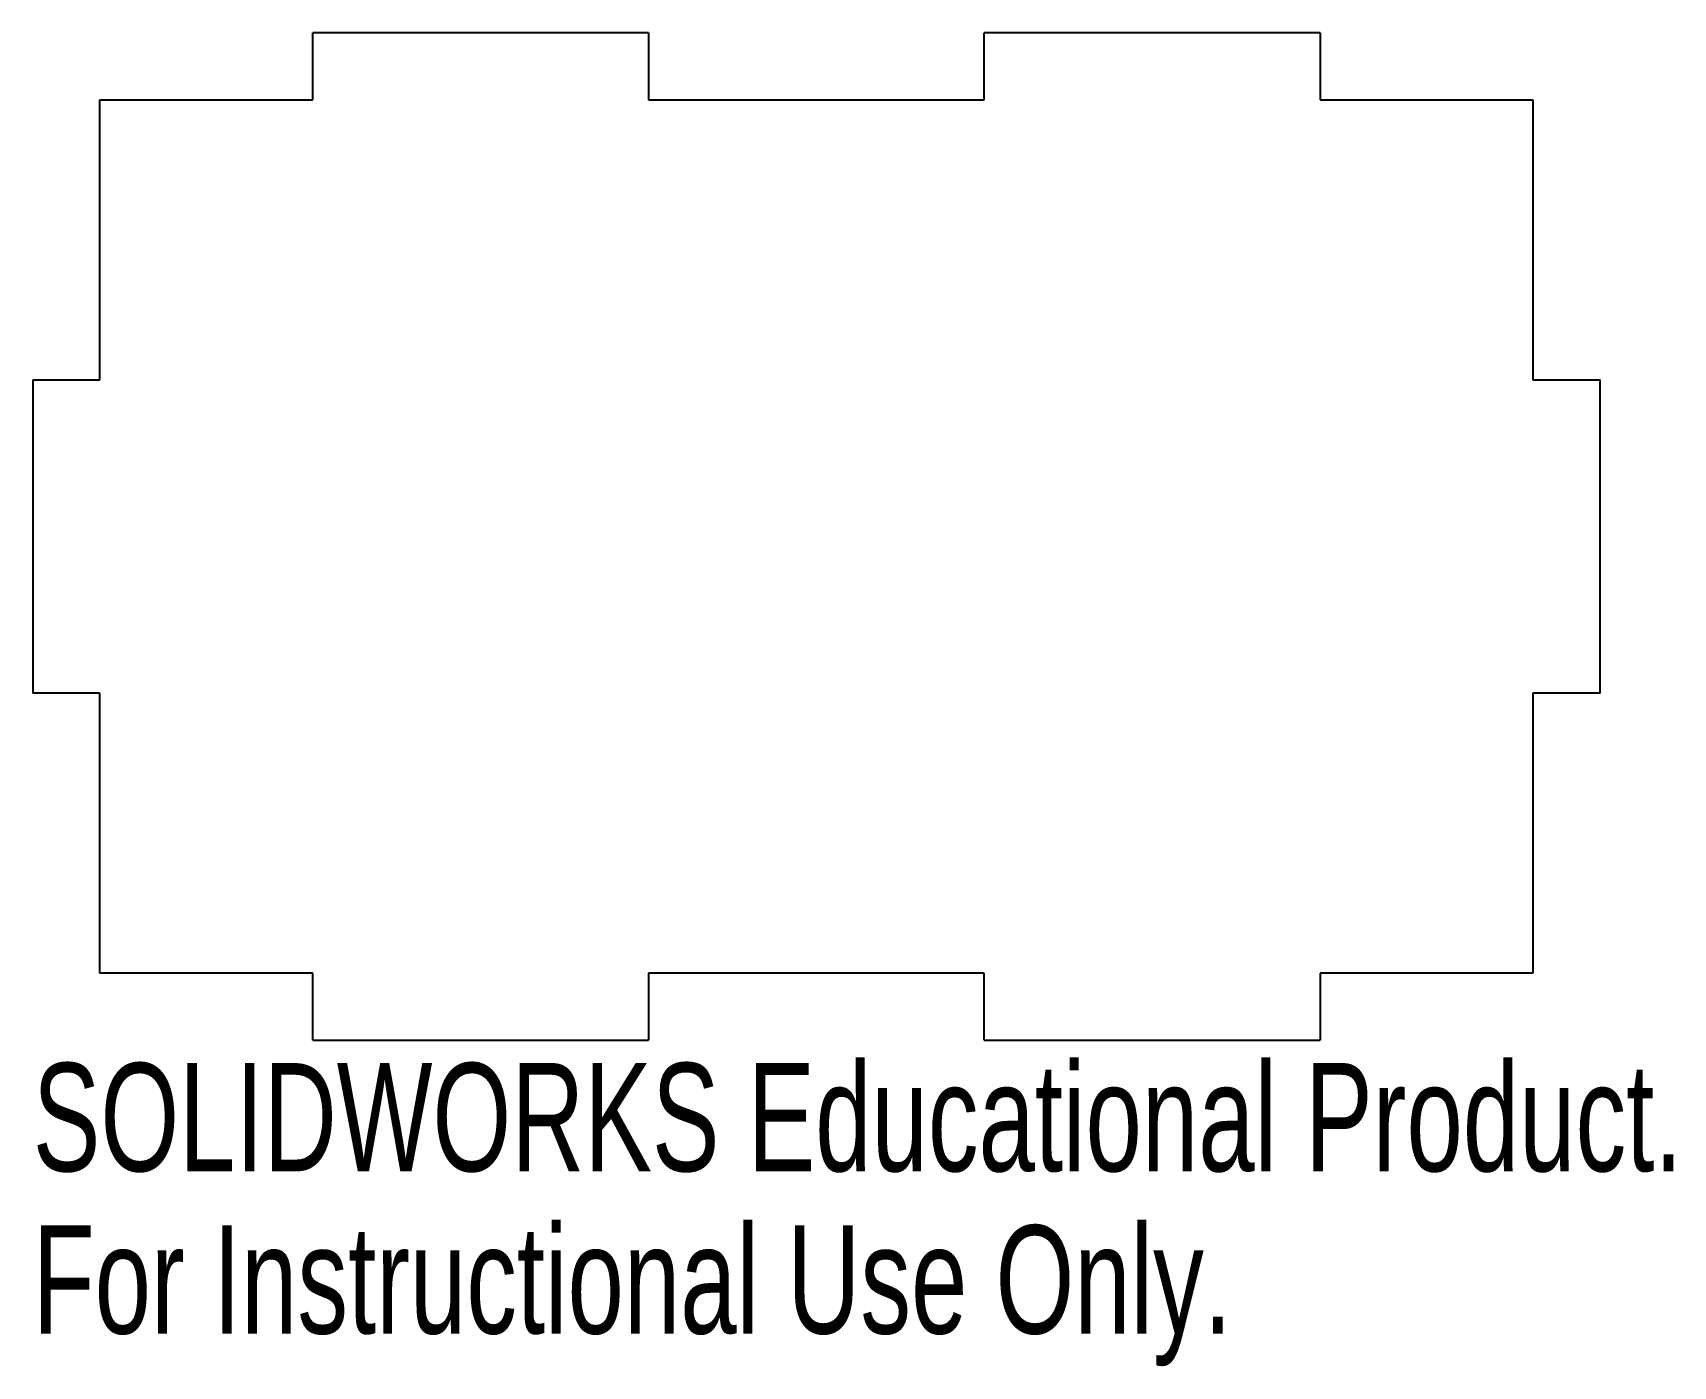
# Model space of a CAD drawing. Header units: millimetres. Extents: x 0 to 73.3, y -14.6 to 45.
import ezdxf

# ---------------------------------------------------------------- set-up
doc = ezdxf.new("R2010")
doc.units = ezdxf.units.MM
doc.styles.add('SLDTEXTSTYLE0', font='TXT', dxfattribs={"width": 0.7})

msp = doc.modelspace()

# ---------------------------------------------------------------- linework, layer by layer
at = {"color": 7, "linetype": 'Continuous', "lineweight": 25}
for p, q in [((27.5, 45), (12.5, 45)), ((12.5, 42), (12.5, 45)), ((27.5, 45), (27.5, 42)), ((57.5, 45), (42.5, 45)), ((42.5, 42), (42.5, 45)), ((57.5, 45), (57.5, 42)), ((3, 42), (12.5, 42)), ((3, 29.5), (3, 42)), ((27.5, 42), (42.5, 42)), ((57.5, 42), (67, 42)), ((67, 42), (67, 29.5)), ((0, 29.5), (3, 29.5)), ((0, 29.5), (0, 15.5)), ((67, 29.5), (70, 29.5)), ((70, 15.5), (70, 29.5)), ((3, 15.5), (0, 15.5)), ((3, 3), (3, 15.5)), ((67, 15.5), (67, 3)), ((70, 15.5), (67, 15.5)), ((12.5, 3), (3, 3)), ((12.5, 0), (12.5, 3)), ((27.5, 3), (27.5, 0)), ((42.5, 3), (27.5, 3)), ((42.5, 0), (42.5, 3)), ((57.5, 3), (57.5, 0)), ((67, 3), (57.5, 3)), ((12.5, 0), (27.5, 0)), ((42.5, 0), (57.5, 0))]:
    msp.add_line(p, q, dxfattribs=at)

# ---------------------------------------------------------------- texts
at = {"color": 7, "linetype": 'Continuous', "char_height": 4.83362, "attachment_point": 1, "style": 'SLDTEXTSTYLE0'}
for s, insert in [('SOLIDWORKS Educational Product.', (0, -1.02)), ('For Instructional Use Only.', (0, -8.27))]:
    msp.add_mtext(s, dxfattribs=dict(at, insert=insert))

doc.saveas('drawing.dxf')
